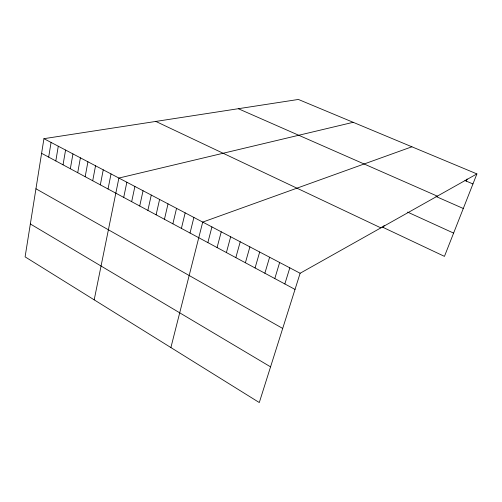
<?xml version="1.0" encoding="UTF-8"?>
<svg xmlns="http://www.w3.org/2000/svg" width="502" height="502" viewBox="0 0 502 502"><rect width="100%" height="100%" fill="white"/><g stroke="black" fill="none" stroke-linecap="round" stroke-linejoin="round"><path stroke-width="0.75" d="M43.931 138.677L25.1 256.867L259.289 402.548L300.127 273.257L476.9 173.905L298.383 99.452L43.931 138.677L300.127 273.257M48.675 157.101L51.072 142.424M55.816 160.935L58.282 146.214M63.039 164.819L65.574 150.048M70.336 168.735L72.947 153.913M77.716 172.701L80.395 157.829M85.171 176.704L87.925 161.788M92.713 180.751L95.543 165.785M100.331 184.849L103.243 169.833M108.037 188.984L111.024 173.918M94.194 299.845L118.892 178.053L353.188 122.312M123.705 197.405L126.855 182.232M131.668 201.678L134.9 186.462M139.725 206.008L143.045 190.741M147.87 210.382L151.278 195.065M156.109 214.812L159.605 199.438M164.443 219.286L168.026 203.862M172.876 223.81L176.547 208.343M181.404 228.391L185.169 212.867M190.032 233.028L193.897 217.454M170.893 347.56L202.72 222.091L411.891 146.791M207.859 242.604L211.926 226.923M217.071 247.549L221.244 231.817M226.396 252.562L230.675 236.775M235.833 257.633L240.226 241.788M245.39 262.766L249.896 246.871M255.066 267.961L259.685 252.017M264.868 273.226L269.605 257.225M274.795 278.56L279.652 262.502M284.841 283.956L289.823 267.842M383.34 227.519L384.086 225.404M466.276 181.115L467.111 178.969M476.9 173.905L444.452 256.371L382.072 226.923M464.952 180.557L472.953 183.945M238.312 108.714L437.317 196.15M435.974 196.47L463.296 208.487M407.561 212.089L453.607 233.104M155.833 121.428L380.874 227.877M41.603 153.305L295.025 289.422M35.949 188.777L282.701 328.44M30.34 223.967L270.565 366.862"/></g></svg>
